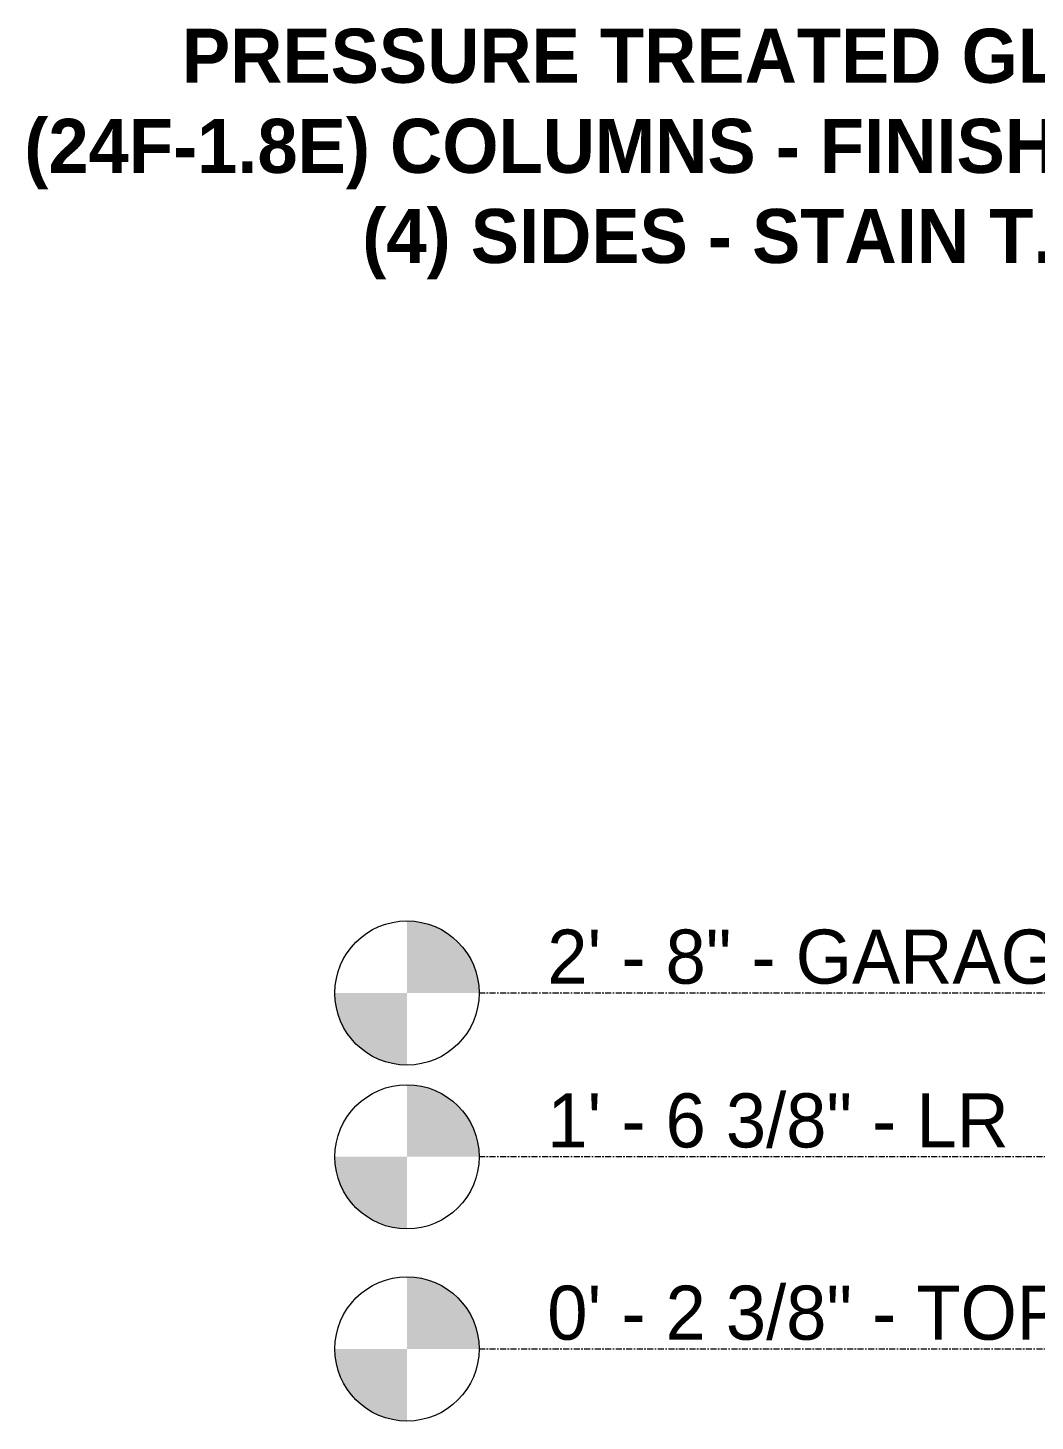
# Model space of a CAD drawing. Header units: inches. Extents: x 8252 to 9002, y -226 to 478.
# Drawn here: x 8252.1 to 8335.9, y -3.6 to 112.3 of the extents above; entities that cross this region are included whole.
import ezdxf

# ---------------------------------------------------------------- set-up
doc = ezdxf.new("R2010")
doc.units = ezdxf.units.IN
doc.header["$MEASUREMENT"] = 0
doc.linetypes.add('Grid Line 1_2_', pattern=[0.875, 0.5, -0.125, 0.125, -0.125])
for name, color, linetype, lineweight in [('A-FLOR-LEVL', 51, 'Continuous', 9), ('A-FLOR-LEVL-1', 51, 'Grid Line 1_2_', 9), ('G-ANNO-TEXT', 231, 'Continuous', 9)]:
    doc.layers.add(name, color=color, linetype=linetype, lineweight=lineweight)
doc.styles.add('Century Gothic', font='ufonts.com_century-gothic.ttf', dxfattribs={"height": 4.5})
doc.styles.add('Century Gothic_B', font='GOTHICB.TTF', dxfattribs={"height": 4.5})

# ---------------------------------------------------------------- blocks, each defined once
blk = doc.blocks.new('Level - Level Head - Circle-50818-Section 18')
at = {"layer": 'A-FLOR-LEVL'}
h = blk.add_hatch(color=256, dxfattribs=at)
edge = h.paths.add_edge_path(flags=0)
edge.add_line((8283.6, 32), (8289.6, 32))
edge.add_arc((8283.6, 32), 6, 0, 90)
edge.add_line((8283.6, 38), (8283.6, 32))
h = blk.add_hatch(color=256, dxfattribs=at)
edge = h.paths.add_edge_path(flags=0)
edge.add_line((8283.6, 26), (8283.6, 32))
edge.add_line((8283.6, 32), (8277.6, 32))
edge.add_arc((8283.6, 32), 6, 180, 270)
blk.add_circle((8283.6, 32), 6, dxfattribs=at)

msp = doc.modelspace()

# ---------------------------------------------------------------- linework, layer by layer
at = {"layer": 'A-FLOR-LEVL-1'}
for p, q in [((8978.72, 32), (8289.6, 32)), ((8978.72, 18.37), (8289.6, 18.37)), ((8978.72, 2.37), (8289.6, 2.37))]:
    msp.add_line(p, q, dxfattribs=at)

# ---------------------------------------------------------------- block references
at = {"layer": 'A-FLOR-LEVL'}
for p in [(0, 0), (0, -13.63), (0, -29.62)]:
    msp.add_blockref('Level - Level Head - Circle-50818-Section 18', p, dxfattribs=at)

# ---------------------------------------------------------------- texts
at = {"layer": 'A-FLOR-LEVL', "char_height": 4.5, "attachment_point": 1, "style": 'Century Gothic'}
for s, insert, width in [('2\' - 8" - GARAGE', (8295.27, 37.28), 59.388), ('1\' - 6 3/8" - LR', (8295.27, 23.65), 48.3285), ('0\' - 2 3/8" - TOP OF BOAT HOUSE', (8295.27, 7.65), 116.5035)]:
    msp.add_mtext(s, dxfattribs=dict(at, insert=insert, width=width))
at = {"layer": 'G-ANNO-TEXT', "char_height": 4.5, "attachment_point": 1, "style": 'Century Gothic_B'}
for s, insert, width in [('PRESSURE TREATED GLULAM', (8264.88, 112.25), 100.293), ('(24F-1.8E) COLUMNS - FINISHED', (8251.76, 104.75), 116.2005), ('(4) SIDES - STAIN T.B.D.', (8279.88, 97.25), 82.113)]:
    msp.add_mtext(s, dxfattribs=dict(at, insert=insert, width=width))

doc.saveas('drawing.dxf')
